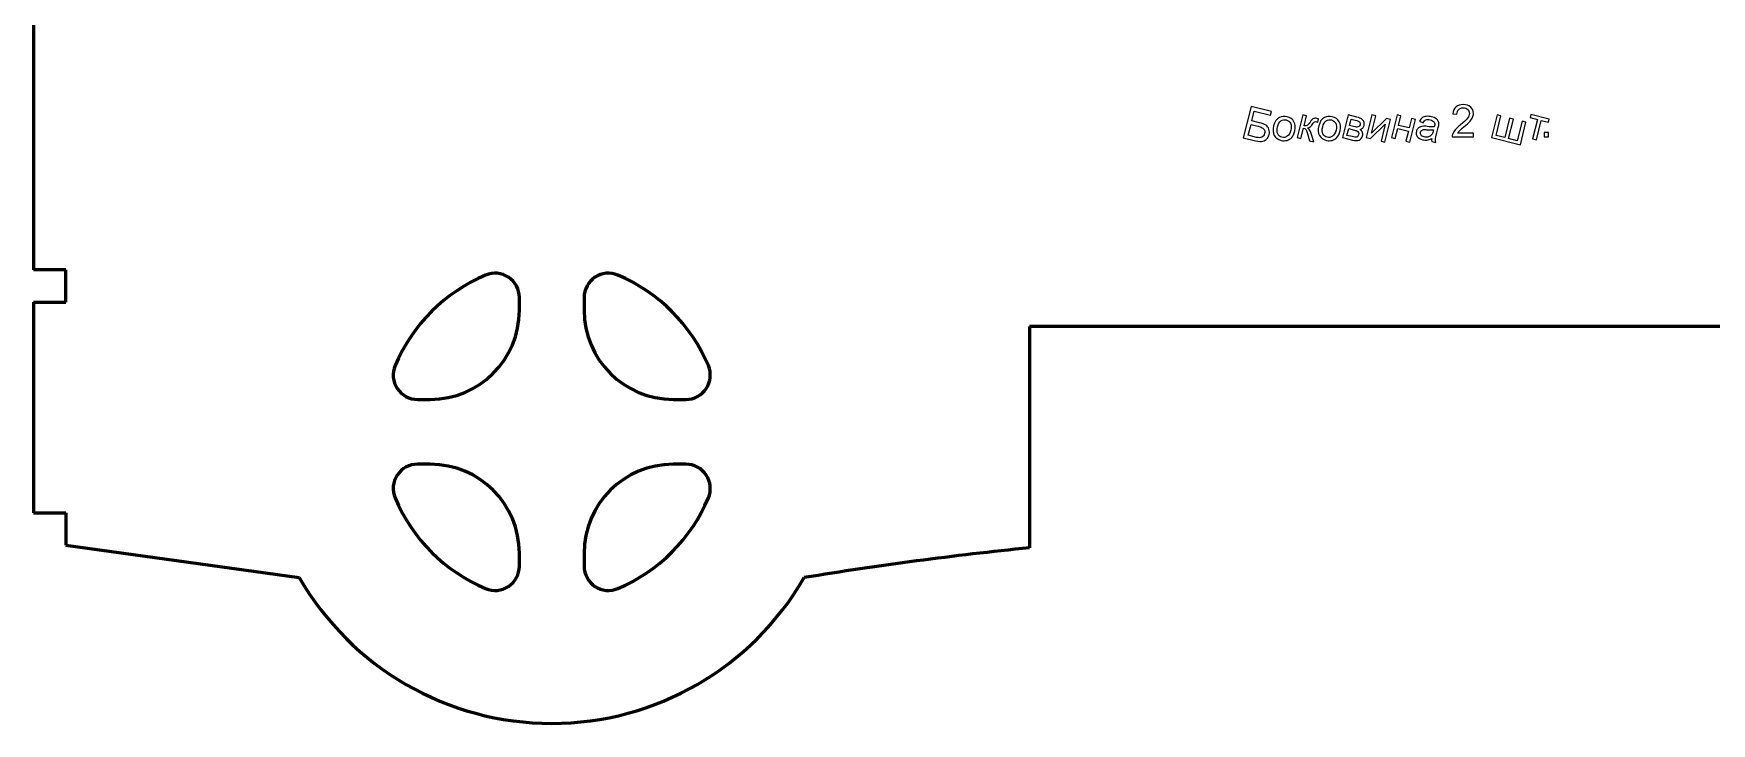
# Model space of a CAD drawing. Header units: centimetres. Extents: x 259 to 610, y 357 to 1252.
# Drawn here: x 263.5 to 367.1, y 851.5 to 894.1 of the extents above; entities that cross this region are included whole.
import ezdxf

# ---------------------------------------------------------------- set-up
doc = ezdxf.new("R2010")
doc.units = ezdxf.units.CM
doc.header["$MEASUREMENT"] = 0
doc.layers.add('layer 1', color=7, linetype='Continuous')

msp = doc.modelspace()

# ---------------------------------------------------------------- linework, layer by layer
at = {"layer": 'layer 1', "color": 5, "lineweight": 60}
for points in [[(263.49507, 909.50159), (263.49507, 909.50159), (263.49507, 879.50159), (263.49507, 879.50159)], [(265.49507, 879.50159), (265.49507, 879.50159), (263.49507, 879.50159), (263.49507, 879.50159)], [(265.49507, 877.50159), (265.49507, 877.50159), (265.49507, 879.50159), (265.49507, 879.50159)], [(291.41173, 879.17508), (288.89123, 878.11113), (286.88552, 876.10543), (285.82158, 873.58492)], [(305.16856, 873.58492), (304.10461, 876.10543), (302.09891, 878.11113), (299.5784, 879.17508)], [(293.49507, 877.00159), (293.49507, 877.00159), (293.49507, 877.79317), (293.49507, 877.79317)], [(297.49507, 877.79315), (297.49507, 877.79315), (297.49507, 877.00158), (297.49507, 877.00158)], [(263.49507, 877.50159), (263.49507, 877.50159), (263.49507, 864.50159), (263.49507, 864.50159)], [(263.49507, 877.50159), (263.49507, 877.50159), (265.49507, 877.50159), (265.49507, 877.50159)], [(287.99508, 871.50159), (291.03263, 871.5016), (293.49505, 873.96401), (293.49507, 877.00156)], [(297.49507, 877.00158), (297.49507, 873.96402), (299.9575, 871.50159), (302.99507, 871.50159)], [(324.99507, 876.00159), (324.99507, 876.00159), (324.99507, 862.33953), (324.99507, 862.33953)], [(367.99506, 876.00159), (367.99506, 876.00159), (324.99507, 876.00159), (324.99507, 876.00159)], [(287.2035, 871.50159), (287.2035, 871.50159), (287.99508, 871.50159), (287.99508, 871.50159)], [(302.99507, 871.50159), (302.99507, 871.50159), (303.78664, 871.50159), (303.78664, 871.50159)], [(287.99507, 867.50159), (287.99507, 867.50159), (287.20349, 867.50159), (287.20349, 867.50159)], [(293.49507, 862.0016), (293.49506, 865.03916), (291.03263, 867.50159), (287.99507, 867.50159)], [(302.99506, 867.50159), (299.95749, 867.50158), (297.49507, 865.03915), (297.49507, 862.00159)], [(303.78663, 867.50159), (303.78663, 867.50159), (302.99506, 867.50159), (302.99506, 867.50159)], [(285.82158, 865.41826), (286.88552, 862.89775), (288.89123, 860.89205), (291.41173, 859.8281)], [(299.5784, 859.8281), (302.09891, 860.89205), (304.10461, 862.89775), (305.16856, 865.41826)], [(263.49507, 864.50159), (263.49507, 864.50159), (265.49507, 864.50159), (265.49507, 864.50159)], [(265.49507, 864.50159), (265.49507, 864.50159), (265.49507, 862.50159), (265.49507, 862.50159)], [(265.49507, 862.50159), (265.49507, 862.50159), (279.90661, 860.50159), (279.90661, 860.50159)], [(324.99507, 862.33953), (320.3399, 861.87167), (315.70047, 861.25873), (311.08352, 860.50159)], [(293.49507, 861.21003), (293.49507, 861.21003), (293.49507, 862.0016), (293.49507, 862.0016)], [(297.49507, 862.00159), (297.49507, 862.00159), (297.49507, 861.21001), (297.49507, 861.21001)]]:
    msp.add_open_spline(points, degree=3, dxfattribs=at)
at = {"layer": 'layer 1'}
for points, knots in [([(338.68393, 889.58148), (338.68393, 889.58148), (339.93531, 889.26944), (339.93531, 889.26944), (339.93531, 889.26944), (339.93531, 889.26944), (339.87837, 889.04166), (339.87837, 889.04166), (339.87837, 889.04166), (339.87837, 889.04166), (338.88254, 889.29027), (338.88254, 889.29027), (338.88254, 889.29027), (338.88254, 889.29027), (338.73439, 888.69536), (338.73439, 888.69536), (338.73439, 888.69536), (338.73439, 888.69536), (339.19457, 888.58055), (339.19457, 888.58055), (339.19457, 888.58055), (339.36494, 888.53842), (339.49596, 888.48842), (339.58855, 888.43055), (339.58855, 888.43055), (339.68068, 888.37314), (339.74596, 888.29212), (339.78439, 888.18703), (339.78439, 888.18703), (339.82235, 888.08194), (339.82652, 887.9699), (339.79688, 887.85045), (339.79688, 887.85045), (339.77235, 887.75323), (339.72791, 887.66759), (339.66355, 887.59397), (339.66355, 887.59397), (339.5992, 887.5199), (339.51726, 887.46712), (339.41772, 887.43518), (339.41772, 887.43518), (339.31864, 887.40277), (339.16541, 887.41296), (338.95846, 887.46435), (338.95846, 887.46435), (338.95846, 887.46435), (338.20337, 887.65277), (338.20337, 887.65277), (338.20337, 887.65277), (338.20337, 887.65277), (338.68393, 889.58148), (338.68393, 889.58148)], [0, 0, 0, 0, 0.071428571, 0.071428571, 0.071428571, 0.071428571, 0.142857143, 0.142857143, 0.142857143, 0.142857143, 0.214285714, 0.214285714, 0.214285714, 0.214285714, 0.285714286, 0.285714286, 0.285714286, 0.285714286, 0.357142857, 0.357142857, 0.357142857, 0.357142857, 0.428571429, 0.428571429, 0.428571429, 0.428571429, 0.5, 0.5, 0.5, 0.5, 0.571428571, 0.571428571, 0.571428571, 0.571428571, 0.642857143, 0.642857143, 0.642857143, 0.642857143, 0.714285714, 0.714285714, 0.714285714, 0.714285714, 0.785714286, 0.785714286, 0.785714286, 0.785714286, 0.857142857, 0.857142857, 0.857142857, 0.857142857, 1, 1, 1, 1]), ([(341.87606, 889.06064), (341.87606, 889.06064), (342.1131, 889.00185), (342.1131, 889.00185), (342.1131, 889.00185), (342.1131, 889.00185), (341.96264, 888.39768), (341.96264, 888.39768), (341.96264, 888.39768), (342.03763, 888.37869), (342.09411, 888.38008), (342.13161, 888.40138), (342.13161, 888.40138), (342.16911, 888.42314), (342.23486, 888.49628), (342.32838, 888.62083), (342.32838, 888.62083), (342.40244, 888.7199), (342.458, 888.78333), (342.49597, 888.81111), (342.49597, 888.81111), (342.53347, 888.83888), (342.57282, 888.85417), (342.61356, 888.85741), (342.61356, 888.85741), (342.6543, 888.86018), (342.71634, 888.85138), (342.79967, 888.83055), (342.79967, 888.83055), (342.79967, 888.83055), (342.84735, 888.81851), (342.84735, 888.81851), (342.84735, 888.81851), (342.84735, 888.81851), (342.79828, 888.62267), (342.79828, 888.62267), (342.79828, 888.62267), (342.79828, 888.62267), (342.733, 888.64027), (342.733, 888.64027), (342.733, 888.64027), (342.6705, 888.65601), (342.62837, 888.65647), (342.60615, 888.64259), (342.60615, 888.64259), (342.583, 888.62777), (342.54041, 888.57731), (342.47883, 888.4912), (342.47883, 888.4912), (342.42051, 888.40879), (342.3719, 888.35416), (342.333, 888.32638), (342.333, 888.32638), (342.29458, 888.2986), (342.24041, 888.27823), (342.17096, 888.26481), (342.17096, 888.26481), (342.26587, 888.21203), (342.34226, 888.09259), (342.40013, 887.90554), (342.40013, 887.90554), (342.40013, 887.90554), (342.55152, 887.40833), (342.55152, 887.40833), (342.55152, 887.40833), (342.55152, 887.40833), (342.29087, 887.47314), (342.29087, 887.47314), (342.29087, 887.47314), (342.29087, 887.47314), (342.14643, 887.96897), (342.14643, 887.96897), (342.14643, 887.96897), (342.11633, 888.06898), (342.08532, 888.13749), (342.05338, 888.17453), (342.05338, 888.17453), (342.02189, 888.21157), (341.9793, 888.23703), (341.92559, 888.25046), (341.92559, 888.25046), (341.92559, 888.25046), (341.76448, 887.60462), (341.76448, 887.60462), (341.76448, 887.60462), (341.76448, 887.60462), (341.52791, 887.66342), (341.52791, 887.66342), (341.52791, 887.66342), (341.52791, 887.66342), (341.87606, 889.06064), (341.87606, 889.06064)], [0, 0, 0, 0, 0.041666667, 0.041666667, 0.041666667, 0.041666667, 0.083333333, 0.083333333, 0.083333333, 0.083333333, 0.125, 0.125, 0.125, 0.125, 0.166666667, 0.166666667, 0.166666667, 0.166666667, 0.208333333, 0.208333333, 0.208333333, 0.208333333, 0.25, 0.25, 0.25, 0.25, 0.291666667, 0.291666667, 0.291666667, 0.291666667, 0.333333333, 0.333333333, 0.333333333, 0.333333333, 0.375, 0.375, 0.375, 0.375, 0.416666667, 0.416666667, 0.416666667, 0.416666667, 0.458333333, 0.458333333, 0.458333333, 0.458333333, 0.5, 0.5, 0.5, 0.5, 0.541666667, 0.541666667, 0.541666667, 0.541666667, 0.583333333, 0.583333333, 0.583333333, 0.583333333, 0.625, 0.625, 0.625, 0.625, 0.666666667, 0.666666667, 0.666666667, 0.666666667, 0.708333333, 0.708333333, 0.708333333, 0.708333333, 0.75, 0.75, 0.75, 0.75, 0.791666667, 0.791666667, 0.791666667, 0.791666667, 0.833333333, 0.833333333, 0.833333333, 0.833333333, 0.875, 0.875, 0.875, 0.875, 0.916666667, 0.916666667, 0.916666667, 0.916666667, 1, 1, 1, 1]), ([(344.67004, 889.06018), (344.67004, 889.06018), (345.21588, 888.92407), (345.21588, 888.92407), (345.21588, 888.92407), (345.35014, 888.89027), (345.44736, 888.85417), (345.50709, 888.81573), (345.50709, 888.81573), (345.5668, 888.77684), (345.61264, 888.72221), (345.64458, 888.65092), (345.64458, 888.65092), (345.67653, 888.57916), (345.68254, 888.50184), (345.66171, 888.41851), (345.66171, 888.41851), (345.64505, 888.35185), (345.61681, 888.29722), (345.57652, 888.25462), (345.57652, 888.25462), (345.53671, 888.21204), (345.48486, 888.18101), (345.42144, 888.16156), (345.42144, 888.16156), (345.48162, 888.12314), (345.52606, 888.06851), (345.55431, 887.99768), (345.55431, 887.99768), (345.58301, 887.92684), (345.58671, 887.85), (345.56634, 887.76759), (345.56634, 887.76759), (345.52467, 887.63703), (345.45291, 887.55092), (345.3506, 887.50833), (345.3506, 887.50833), (345.24875, 887.46573), (345.11588, 887.46481), (344.95199, 887.50555), (344.95199, 887.50555), (344.95199, 887.50555), (344.3219, 887.66295), (344.3219, 887.66295), (344.3219, 887.66295), (344.3219, 887.66295), (344.67004, 889.06018), (344.67004, 889.06018)], [0, 0, 0, 0, 0.076923077, 0.076923077, 0.076923077, 0.076923077, 0.153846154, 0.153846154, 0.153846154, 0.153846154, 0.230769231, 0.230769231, 0.230769231, 0.230769231, 0.307692308, 0.307692308, 0.307692308, 0.307692308, 0.384615385, 0.384615385, 0.384615385, 0.384615385, 0.461538462, 0.461538462, 0.461538462, 0.461538462, 0.538461538, 0.538461538, 0.538461538, 0.538461538, 0.615384615, 0.615384615, 0.615384615, 0.615384615, 0.692307692, 0.692307692, 0.692307692, 0.692307692, 0.769230769, 0.769230769, 0.769230769, 0.769230769, 0.846153846, 0.846153846, 0.846153846, 0.846153846, 1, 1, 1, 1]), ([(346.14459, 889.06018), (346.14459, 889.06018), (346.38163, 889.00138), (346.38163, 889.00138), (346.38163, 889.00138), (346.38163, 889.00138), (346.11589, 887.93564), (346.11589, 887.93564), (346.11589, 887.93564), (346.11589, 887.93564), (347.03811, 888.83749), (347.03811, 888.83749), (347.03811, 888.83749), (347.03811, 888.83749), (347.2932, 888.77407), (347.2932, 888.77407), (347.2932, 888.77407), (347.2932, 888.77407), (346.94505, 887.37685), (346.94505, 887.37685), (346.94505, 887.37685), (346.94505, 887.37685), (346.70801, 887.43564), (346.70801, 887.43564), (346.70801, 887.43564), (346.70801, 887.43564), (346.9719, 888.4949), (346.9719, 888.4949), (346.9719, 888.4949), (346.9719, 888.4949), (346.05153, 887.59952), (346.05153, 887.59952), (346.05153, 887.59952), (346.05153, 887.59952), (345.79644, 887.66295), (345.79644, 887.66295), (345.79644, 887.66295), (345.79644, 887.66295), (346.14459, 889.06018), (346.14459, 889.06018)], [0, 0, 0, 0, 0.090909091, 0.090909091, 0.090909091, 0.090909091, 0.181818182, 0.181818182, 0.181818182, 0.181818182, 0.272727273, 0.272727273, 0.272727273, 0.272727273, 0.363636364, 0.363636364, 0.363636364, 0.363636364, 0.454545455, 0.454545455, 0.454545455, 0.454545455, 0.545454545, 0.545454545, 0.545454545, 0.545454545, 0.636363636, 0.636363636, 0.636363636, 0.636363636, 0.727272727, 0.727272727, 0.727272727, 0.727272727, 0.818181818, 0.818181818, 0.818181818, 0.818181818, 1, 1, 1, 1]), ([(347.69782, 889.06018), (347.69782, 889.06018), (347.9344, 889.00092), (347.9344, 889.00092), (347.9344, 889.00092), (347.9344, 889.00092), (347.78949, 888.41943), (347.78949, 888.41943), (347.78949, 888.41943), (347.78949, 888.41943), (348.44598, 888.25555), (348.44598, 888.25555), (348.44598, 888.25555), (348.44598, 888.25555), (348.59135, 888.8375), (348.59135, 888.8375), (348.59135, 888.8375), (348.59135, 888.8375), (348.82792, 888.77823), (348.82792, 888.77823), (348.82792, 888.77823), (348.82792, 888.77823), (348.47977, 887.38101), (348.47977, 887.38101), (348.47977, 887.38101), (348.47977, 887.38101), (348.24273, 887.43981), (348.24273, 887.43981), (348.24273, 887.43981), (348.24273, 887.43981), (348.39736, 888.05971), (348.39736, 888.05971), (348.39736, 888.05971), (348.39736, 888.05971), (347.74088, 888.22361), (347.74088, 888.22361), (347.74088, 888.22361), (347.74088, 888.22361), (347.58625, 887.60369), (347.58625, 887.60369), (347.58625, 887.60369), (347.58625, 887.60369), (347.34968, 887.66295), (347.34968, 887.66295), (347.34968, 887.66295), (347.34968, 887.66295), (347.69782, 889.06018), (347.69782, 889.06018)], [0, 0, 0, 0, 0.076923077, 0.076923077, 0.076923077, 0.076923077, 0.153846154, 0.153846154, 0.153846154, 0.153846154, 0.230769231, 0.230769231, 0.230769231, 0.230769231, 0.307692308, 0.307692308, 0.307692308, 0.307692308, 0.384615385, 0.384615385, 0.384615385, 0.384615385, 0.461538462, 0.461538462, 0.461538462, 0.461538462, 0.538461538, 0.538461538, 0.538461538, 0.538461538, 0.615384615, 0.615384615, 0.615384615, 0.615384615, 0.692307692, 0.692307692, 0.692307692, 0.692307692, 0.769230769, 0.769230769, 0.769230769, 0.769230769, 0.846153846, 0.846153846, 0.846153846, 0.846153846, 1, 1, 1, 1]), ([(352.4182, 887.94073), (352.4182, 887.94073), (352.4182, 887.7074), (352.4182, 887.7074), (352.4182, 887.7074), (352.4182, 887.7074), (351.10154, 887.7074), (351.10154, 887.7074), (351.10154, 887.7074), (351.09968, 887.7662), (351.10941, 887.82268), (351.13024, 887.87731), (351.13024, 887.87731), (351.16404, 887.96666), (351.2182, 888.05509), (351.29274, 888.14166), (351.29274, 888.14166), (351.36728, 888.22823), (351.47376, 888.32823), (351.61218, 888.44166), (351.61218, 888.44166), (351.82746, 888.61897), (351.97376, 888.75925), (352.05015, 888.86296), (352.05015, 888.86296), (352.127, 888.96666), (352.16543, 889.06481), (352.16543, 889.1574), (352.16543, 889.1574), (352.16543, 889.25416), (352.1307, 889.33564), (352.06126, 889.40231), (352.06126, 889.40231), (351.99181, 889.46851), (351.90107, 889.50185), (351.7895, 889.50185), (351.7895, 889.50185), (351.67144, 889.50185), (351.577, 889.46666), (351.50617, 889.39629), (351.50617, 889.39629), (351.43533, 889.32638), (351.39968, 889.22916), (351.39876, 889.10462), (351.39876, 889.10462), (351.39876, 889.10462), (351.14876, 889.12962), (351.14876, 889.12962), (351.14876, 889.12962), (351.16589, 889.31666), (351.2307, 889.45925), (351.34274, 889.5574), (351.34274, 889.5574), (351.45524, 889.65555), (351.6057, 889.70462), (351.79505, 889.70462), (351.79505, 889.70462), (351.9858, 889.70462), (352.13718, 889.65185), (352.2483, 889.54583), (352.2483, 889.54583), (352.35987, 889.43981), (352.41543, 889.30833), (352.41543, 889.15185), (352.41543, 889.15185), (352.41543, 889.07222), (352.39922, 888.99398), (352.36635, 888.91712), (352.36635, 888.91712), (352.33394, 888.83981), (352.27978, 888.75879), (352.20431, 888.6736), (352.20431, 888.6736), (352.12839, 888.58888), (352.00293, 888.47175), (351.82793, 888.3236), (351.82793, 888.3236), (351.68117, 888.20046), (351.58672, 888.11712), (351.54505, 888.07314), (351.54505, 888.07314), (351.50339, 888.02916), (351.46913, 887.98518), (351.44181, 887.94073), (351.44181, 887.94073), (351.44181, 887.94073), (352.4182, 887.94073), (352.4182, 887.94073)], [0, 0, 0, 0, 0.043478261, 0.043478261, 0.043478261, 0.043478261, 0.086956522, 0.086956522, 0.086956522, 0.086956522, 0.130434783, 0.130434783, 0.130434783, 0.130434783, 0.173913043, 0.173913043, 0.173913043, 0.173913043, 0.217391304, 0.217391304, 0.217391304, 0.217391304, 0.260869565, 0.260869565, 0.260869565, 0.260869565, 0.304347826, 0.304347826, 0.304347826, 0.304347826, 0.347826087, 0.347826087, 0.347826087, 0.347826087, 0.391304348, 0.391304348, 0.391304348, 0.391304348, 0.434782609, 0.434782609, 0.434782609, 0.434782609, 0.47826087, 0.47826087, 0.47826087, 0.47826087, 0.52173913, 0.52173913, 0.52173913, 0.52173913, 0.565217391, 0.565217391, 0.565217391, 0.565217391, 0.608695652, 0.608695652, 0.608695652, 0.608695652, 0.652173913, 0.652173913, 0.652173913, 0.652173913, 0.695652174, 0.695652174, 0.695652174, 0.695652174, 0.739130435, 0.739130435, 0.739130435, 0.739130435, 0.782608696, 0.782608696, 0.782608696, 0.782608696, 0.826086957, 0.826086957, 0.826086957, 0.826086957, 0.869565217, 0.869565217, 0.869565217, 0.869565217, 0.913043478, 0.913043478, 0.913043478, 0.913043478, 1, 1, 1, 1]), ([(353.87145, 889.05833), (353.87145, 889.05833), (354.10848, 888.99953), (354.10848, 888.99953), (354.10848, 888.99953), (354.10848, 888.99953), (353.80894, 887.79814), (353.80894, 887.79814), (353.80894, 887.79814), (353.80894, 887.79814), (354.3483, 887.66342), (354.3483, 887.66342), (354.3483, 887.66342), (354.3483, 887.66342), (354.64784, 888.86481), (354.64784, 888.86481), (354.64784, 888.86481), (354.64784, 888.86481), (354.88441, 888.80601), (354.88441, 888.80601), (354.88441, 888.80601), (354.88441, 888.80601), (354.58487, 887.60463), (354.58487, 887.60463), (354.58487, 887.60463), (354.58487, 887.60463), (355.12561, 887.4699), (355.12561, 887.4699), (355.12561, 887.4699), (355.12561, 887.4699), (355.42515, 888.67083), (355.42515, 888.67083), (355.42515, 888.67083), (355.42515, 888.67083), (355.6608, 888.61249), (355.6608, 888.61249), (355.6608, 888.61249), (355.6608, 888.61249), (355.31265, 887.21481), (355.31265, 887.21481), (355.31265, 887.21481), (355.31265, 887.21481), (353.52329, 887.6611), (353.52329, 887.6611), (353.52329, 887.6611), (353.52329, 887.6611), (353.87145, 889.05833), (353.87145, 889.05833)], [0, 0, 0, 0, 0.076923077, 0.076923077, 0.076923077, 0.076923077, 0.153846154, 0.153846154, 0.153846154, 0.153846154, 0.230769231, 0.230769231, 0.230769231, 0.230769231, 0.307692308, 0.307692308, 0.307692308, 0.307692308, 0.384615385, 0.384615385, 0.384615385, 0.384615385, 0.461538462, 0.461538462, 0.461538462, 0.461538462, 0.538461538, 0.538461538, 0.538461538, 0.538461538, 0.615384615, 0.615384615, 0.615384615, 0.615384615, 0.692307692, 0.692307692, 0.692307692, 0.692307692, 0.769230769, 0.769230769, 0.769230769, 0.769230769, 0.846153846, 0.846153846, 0.846153846, 0.846153846, 1, 1, 1, 1]), ([(355.96404, 889.09212), (355.96404, 889.09212), (357.09968, 888.80925), (357.09968, 888.80925), (357.09968, 888.80925), (357.09968, 888.80925), (357.05062, 888.61295), (357.05062, 888.61295), (357.05062, 888.61295), (357.05062, 888.61295), (356.60061, 888.72499), (356.60061, 888.72499), (356.60061, 888.72499), (356.60061, 888.72499), (356.30154, 887.52406), (356.30154, 887.52406), (356.30154, 887.52406), (356.30154, 887.52406), (356.06589, 887.58286), (356.06589, 887.58286), (356.06589, 887.58286), (356.06589, 887.58286), (356.36543, 888.78379), (356.36543, 888.78379), (356.36543, 888.78379), (356.36543, 888.78379), (355.91543, 888.89629), (355.91543, 888.89629), (355.91543, 888.89629), (355.91543, 888.89629), (355.96404, 889.09212), (355.96404, 889.09212)], [0, 0, 0, 0, 0.111111111, 0.111111111, 0.111111111, 0.111111111, 0.222222222, 0.222222222, 0.222222222, 0.222222222, 0.333333333, 0.333333333, 0.333333333, 0.333333333, 0.444444444, 0.444444444, 0.444444444, 0.444444444, 0.555555556, 0.555555556, 0.555555556, 0.555555556, 0.666666667, 0.666666667, 0.666666667, 0.666666667, 0.777777778, 0.777777778, 0.777777778, 0.777777778, 1, 1, 1, 1]), ([(338.51263, 887.80601), (338.51263, 887.80601), (339.02281, 887.6787), (339.02281, 887.6787), (339.02281, 887.6787), (339.16078, 887.64444), (339.27096, 887.64675), (339.35383, 887.68564), (339.35383, 887.68564), (339.4367, 887.72453), (339.49226, 887.80045), (339.52004, 887.91249), (339.52004, 887.91249), (339.53995, 887.99258), (339.5367, 888.06389), (339.51077, 888.12731), (339.51077, 888.12731), (339.48485, 888.19074), (339.43855, 888.23981), (339.37281, 888.27499), (339.37281, 888.27499), (339.30707, 888.31017), (339.18948, 888.34861), (339.0205, 888.39074), (339.0205, 888.39074), (339.0205, 888.39074), (338.67929, 888.47592), (338.67929, 888.47592), (338.67929, 888.47592), (338.67929, 888.47592), (338.51263, 887.80601), (338.51263, 887.80601)], [0, 0, 0, 0, 0.111111111, 0.111111111, 0.111111111, 0.111111111, 0.222222222, 0.222222222, 0.222222222, 0.222222222, 0.333333333, 0.333333333, 0.333333333, 0.333333333, 0.444444444, 0.444444444, 0.444444444, 0.444444444, 0.555555556, 0.555555556, 0.555555556, 0.555555556, 0.666666667, 0.666666667, 0.666666667, 0.666666667, 0.777777778, 0.777777778, 0.777777778, 0.777777778, 1, 1, 1, 1]), ([(340.07004, 888.38379), (340.13485, 888.64259), (340.2543, 888.8162), (340.42929, 888.90462), (340.42929, 888.90462), (340.57513, 888.97824), (340.73485, 888.99351), (340.90753, 888.95046), (340.90753, 888.95046), (341.09967, 888.90277), (341.24087, 888.80046), (341.33161, 888.64443), (341.33161, 888.64443), (341.42188, 888.48796), (341.43948, 888.29907), (341.38439, 888.07684), (341.38439, 888.07684), (341.33948, 887.89721), (341.27698, 887.76249), (341.19735, 887.67314), (341.19735, 887.67314), (341.11772, 887.58333), (341.01957, 887.52268), (340.90198, 887.49166), (340.90198, 887.49166), (340.78485, 887.46018), (340.66541, 887.45971), (340.54318, 887.49027), (340.54318, 887.49027), (340.34782, 887.53888), (340.20523, 887.6412), (340.11587, 887.79675), (340.11587, 887.79675), (340.02652, 887.95184), (340.01124, 888.14767), (340.07004, 888.38379)], [0, 0, 0, 0, 0.1, 0.1, 0.1, 0.1, 0.2, 0.2, 0.2, 0.2, 0.3, 0.3, 0.3, 0.3, 0.4, 0.4, 0.4, 0.4, 0.5, 0.5, 0.5, 0.5, 0.6, 0.6, 0.6, 0.6, 0.7, 0.7, 0.7, 0.7, 0.8, 0.8, 0.8, 0.8, 1, 1, 1, 1]), ([(340.31356, 888.32314), (340.26912, 888.14398), (340.27467, 888.00045), (340.33069, 887.89212), (340.33069, 887.89212), (340.38624, 887.78333), (340.47374, 887.71434), (340.59179, 887.68471), (340.59179, 887.68471), (340.70939, 887.65555), (340.81865, 887.67592), (340.91865, 887.74583), (340.91865, 887.74583), (341.01912, 887.81574), (341.09226, 887.94259), (341.13809, 888.12592), (341.13809, 888.12592), (341.18114, 888.2986), (341.17421, 888.43934), (341.11818, 888.54815), (341.11818, 888.54815), (341.0617, 888.65648), (340.97513, 888.72546), (340.85846, 888.75462), (340.85846, 888.75462), (340.74041, 888.78425), (340.63115, 888.76434), (340.53069, 888.6949), (340.53069, 888.6949), (340.43069, 888.62592), (340.35847, 888.50184), (340.31356, 888.32314)], [0, 0, 0, 0, 0.111111111, 0.111111111, 0.111111111, 0.111111111, 0.222222222, 0.222222222, 0.222222222, 0.222222222, 0.333333333, 0.333333333, 0.333333333, 0.333333333, 0.444444444, 0.444444444, 0.444444444, 0.444444444, 0.555555556, 0.555555556, 0.555555556, 0.555555556, 0.666666667, 0.666666667, 0.666666667, 0.666666667, 0.777777778, 0.777777778, 0.777777778, 0.777777778, 1, 1, 1, 1]), ([(342.86125, 888.38379), (342.92606, 888.64259), (343.04551, 888.8162), (343.2205, 888.90462), (343.2205, 888.90462), (343.36634, 888.97824), (343.52606, 888.99351), (343.69874, 888.95046), (343.69874, 888.95046), (343.89088, 888.90277), (344.03208, 888.80046), (344.12282, 888.64443), (344.12282, 888.64443), (344.21309, 888.48796), (344.23069, 888.29907), (344.1756, 888.07684), (344.1756, 888.07684), (344.13069, 887.89721), (344.06819, 887.76249), (343.98856, 887.67314), (343.98856, 887.67314), (343.90893, 887.58333), (343.81078, 887.52268), (343.69319, 887.49166), (343.69319, 887.49166), (343.57606, 887.46018), (343.45662, 887.45971), (343.33439, 887.49027), (343.33439, 887.49027), (343.13903, 887.53888), (342.99644, 887.6412), (342.90708, 887.79675), (342.90708, 887.79675), (342.81773, 887.95184), (342.80245, 888.14767), (342.86125, 888.38379)], [0, 0, 0, 0, 0.1, 0.1, 0.1, 0.1, 0.2, 0.2, 0.2, 0.2, 0.3, 0.3, 0.3, 0.3, 0.4, 0.4, 0.4, 0.4, 0.5, 0.5, 0.5, 0.5, 0.6, 0.6, 0.6, 0.6, 0.7, 0.7, 0.7, 0.7, 0.8, 0.8, 0.8, 0.8, 1, 1, 1, 1]), ([(343.10477, 888.32314), (343.06033, 888.14398), (343.06588, 888.00045), (343.1219, 887.89212), (343.1219, 887.89212), (343.17745, 887.78333), (343.26495, 887.71434), (343.383, 887.68471), (343.383, 887.68471), (343.5006, 887.65555), (343.60986, 887.67592), (343.70986, 887.74583), (343.70986, 887.74583), (343.81033, 887.81574), (343.88347, 887.94259), (343.9293, 888.12592), (343.9293, 888.12592), (343.97235, 888.2986), (343.96542, 888.43934), (343.90939, 888.54815), (343.90939, 888.54815), (343.85291, 888.65648), (343.76634, 888.72546), (343.64967, 888.75462), (343.64967, 888.75462), (343.53162, 888.78425), (343.42236, 888.76434), (343.3219, 888.6949), (343.3219, 888.6949), (343.2219, 888.62592), (343.14968, 888.50184), (343.10477, 888.32314)], [0, 0, 0, 0, 0.111111111, 0.111111111, 0.111111111, 0.111111111, 0.222222222, 0.222222222, 0.222222222, 0.222222222, 0.333333333, 0.333333333, 0.333333333, 0.333333333, 0.444444444, 0.444444444, 0.444444444, 0.444444444, 0.555555556, 0.555555556, 0.555555556, 0.555555556, 0.666666667, 0.666666667, 0.666666667, 0.666666667, 0.777777778, 0.777777778, 0.777777778, 0.777777778, 1, 1, 1, 1]), ([(344.60708, 887.7986), (344.60708, 887.7986), (344.91866, 887.72083), (344.91866, 887.72083), (344.91866, 887.72083), (345.05292, 887.68703), (345.14922, 887.67962), (345.20662, 887.6986), (345.20662, 887.6986), (345.26449, 887.71712), (345.30431, 887.76434), (345.32606, 887.84027), (345.32606, 887.84027), (345.33718, 887.88471), (345.33301, 887.92963), (345.31356, 887.97499), (345.31356, 887.97499), (345.29412, 888.02036), (345.26217, 888.05416), (345.2182, 888.07592), (345.2182, 888.07592), (345.17421, 888.09721), (345.10107, 888.12129), (344.99828, 888.14675), (344.99828, 888.14675), (344.99828, 888.14675), (344.71171, 888.21805), (344.71171, 888.21805), (344.71171, 888.21805), (344.71171, 888.21805), (344.60708, 887.7986), (344.60708, 887.7986)], [0, 0, 0, 0, 0.111111111, 0.111111111, 0.111111111, 0.111111111, 0.222222222, 0.222222222, 0.222222222, 0.222222222, 0.333333333, 0.333333333, 0.333333333, 0.333333333, 0.444444444, 0.444444444, 0.444444444, 0.444444444, 0.555555556, 0.555555556, 0.555555556, 0.555555556, 0.666666667, 0.666666667, 0.666666667, 0.666666667, 0.777777778, 0.777777778, 0.777777778, 0.777777778, 1, 1, 1, 1]), ([(344.76033, 888.41296), (344.76033, 888.41296), (345.01264, 888.35), (345.01264, 888.35), (345.01264, 888.35), (345.11356, 888.32453), (345.1844, 888.31249), (345.22468, 888.31388), (345.22468, 888.31388), (345.26495, 888.31481), (345.30384, 888.32777), (345.3418, 888.3523), (345.3418, 888.3523), (345.37977, 888.37685), (345.40431, 888.41156), (345.41541, 888.45647), (345.41541, 888.45647), (345.43348, 888.53009), (345.42051, 888.58795), (345.3756, 888.62963), (345.3756, 888.62963), (345.33023, 888.67175), (345.24459, 888.70833), (345.11866, 888.73981), (345.11866, 888.73981), (345.11866, 888.73981), (344.85801, 888.80508), (344.85801, 888.80508), (344.85801, 888.80508), (344.85801, 888.80508), (344.76033, 888.41296), (344.76033, 888.41296)], [0, 0, 0, 0, 0.111111111, 0.111111111, 0.111111111, 0.111111111, 0.222222222, 0.222222222, 0.222222222, 0.222222222, 0.333333333, 0.333333333, 0.333333333, 0.333333333, 0.444444444, 0.444444444, 0.444444444, 0.444444444, 0.555555556, 0.555555556, 0.555555556, 0.555555556, 0.666666667, 0.666666667, 0.666666667, 0.666666667, 0.777777778, 0.777777778, 0.777777778, 0.777777778, 1, 1, 1, 1]), ([(349.83672, 887.60832), (349.73024, 887.55554), (349.63302, 887.52407), (349.54413, 887.51342), (349.54413, 887.51342), (349.45524, 887.50277), (349.36449, 887.50925), (349.27144, 887.5324), (349.27144, 887.5324), (349.11774, 887.57083), (349.0094, 887.6375), (348.94552, 887.73333), (348.94552, 887.73333), (348.88162, 887.8287), (348.86449, 887.93472), (348.89366, 888.05138), (348.89366, 888.05138), (348.9108, 888.1199), (348.94181, 888.17869), (348.98718, 888.22731), (348.98718, 888.22731), (349.03208, 888.27592), (349.0844, 888.31156), (349.1432, 888.33286), (349.1432, 888.33286), (349.20199, 888.35463), (349.26542, 888.36619), (349.33301, 888.36805), (349.33301, 888.36805), (349.38255, 888.36897), (349.4557, 888.36295), (349.55246, 888.35138), (349.55246, 888.35138), (349.74921, 888.32638), (349.89691, 888.31851), (349.99505, 888.32731), (349.99505, 888.32731), (350.00385, 888.35972), (350.0094, 888.38008), (350.01172, 888.38888), (350.01172, 888.38888), (350.03579, 888.48564), (350.03024, 888.55925), (349.99551, 888.60971), (349.99551, 888.60971), (349.94829, 888.67823), (349.86495, 888.72731), (349.74598, 888.75693), (349.74598, 888.75693), (349.6344, 888.78471), (349.54737, 888.78611), (349.4844, 888.76018), (349.4844, 888.76018), (349.4219, 888.73425), (349.36542, 888.67499), (349.31496, 888.5824), (349.31496, 888.5824), (349.31496, 888.5824), (349.09134, 888.67129), (349.09134, 888.67129), (349.09134, 888.67129), (349.13718, 888.76527), (349.19181, 888.83703), (349.25524, 888.88564), (349.25524, 888.88564), (349.31866, 888.93471), (349.40014, 888.96435), (349.49968, 888.97453), (349.49968, 888.97453), (349.59876, 888.98471), (349.70894, 888.97453), (349.82885, 888.94443), (349.82885, 888.94443), (349.94829, 888.91481), (350.04181, 888.87685), (350.10894, 888.83009), (350.10894, 888.83009), (350.17653, 888.78333), (350.22283, 888.73425), (350.24736, 888.68333), (350.24736, 888.68333), (350.2719, 888.63194), (350.28301, 888.57222), (350.2807, 888.5037), (350.2807, 888.5037), (350.27838, 888.46111), (350.26449, 888.38749), (350.23811, 888.2824), (350.23811, 888.2824), (350.23811, 888.2824), (350.1594, 887.96666), (350.1594, 887.96666), (350.1594, 887.96666), (350.10431, 887.74628), (350.07468, 887.60602), (350.07052, 887.5449), (350.07052, 887.5449), (350.06589, 887.48425), (350.07191, 887.42315), (350.08857, 887.36249), (350.08857, 887.36249), (350.08857, 887.36249), (349.84089, 887.42407), (349.84089, 887.42407), (349.84089, 887.42407), (349.82885, 887.47916), (349.82746, 887.54073), (349.83672, 887.60832)], [0, 0, 0, 0, 0.035714286, 0.035714286, 0.035714286, 0.035714286, 0.071428571, 0.071428571, 0.071428571, 0.071428571, 0.107142857, 0.107142857, 0.107142857, 0.107142857, 0.142857143, 0.142857143, 0.142857143, 0.142857143, 0.178571429, 0.178571429, 0.178571429, 0.178571429, 0.214285714, 0.214285714, 0.214285714, 0.214285714, 0.25, 0.25, 0.25, 0.25, 0.285714286, 0.285714286, 0.285714286, 0.285714286, 0.321428571, 0.321428571, 0.321428571, 0.321428571, 0.357142857, 0.357142857, 0.357142857, 0.357142857, 0.392857143, 0.392857143, 0.392857143, 0.392857143, 0.428571429, 0.428571429, 0.428571429, 0.428571429, 0.464285714, 0.464285714, 0.464285714, 0.464285714, 0.5, 0.5, 0.5, 0.5, 0.535714286, 0.535714286, 0.535714286, 0.535714286, 0.571428571, 0.571428571, 0.571428571, 0.571428571, 0.607142857, 0.607142857, 0.607142857, 0.607142857, 0.642857143, 0.642857143, 0.642857143, 0.642857143, 0.678571429, 0.678571429, 0.678571429, 0.678571429, 0.714285714, 0.714285714, 0.714285714, 0.714285714, 0.75, 0.75, 0.75, 0.75, 0.785714286, 0.785714286, 0.785714286, 0.785714286, 0.821428571, 0.821428571, 0.821428571, 0.821428571, 0.857142857, 0.857142857, 0.857142857, 0.857142857, 0.892857143, 0.892857143, 0.892857143, 0.892857143, 0.928571429, 0.928571429, 0.928571429, 0.928571429, 1, 1, 1, 1]), ([(349.94875, 888.14212), (349.85384, 888.12823), (349.71773, 888.13055), (349.5395, 888.14907), (349.5395, 888.14907), (349.43904, 888.15926), (349.36588, 888.16064), (349.32144, 888.15324), (349.32144, 888.15324), (349.27653, 888.14583), (349.23903, 888.12778), (349.20848, 888.09953), (349.20848, 888.09953), (349.17839, 888.07129), (349.15801, 888.03657), (349.14783, 887.9949), (349.14783, 887.9949), (349.13209, 887.93194), (349.14273, 887.8736), (349.18024, 887.81944), (349.18024, 887.81944), (349.21728, 887.76527), (349.28209, 887.72684), (349.37421, 887.7037), (349.37421, 887.7037), (349.46542, 887.68101), (349.55153, 887.68101), (349.63255, 887.70323), (349.63255, 887.70323), (349.71357, 887.72545), (349.77931, 887.76666), (349.82977, 887.82777), (349.82977, 887.82777), (349.86866, 887.875), (349.90107, 887.95092), (349.92699, 888.05508), (349.92699, 888.05508), (349.92699, 888.05508), (349.94875, 888.14212), (349.94875, 888.14212)], [0, 0, 0, 0, 0.090909091, 0.090909091, 0.090909091, 0.090909091, 0.181818182, 0.181818182, 0.181818182, 0.181818182, 0.272727273, 0.272727273, 0.272727273, 0.272727273, 0.363636364, 0.363636364, 0.363636364, 0.363636364, 0.454545455, 0.454545455, 0.454545455, 0.454545455, 0.545454545, 0.545454545, 0.545454545, 0.545454545, 0.636363636, 0.636363636, 0.636363636, 0.636363636, 0.727272727, 0.727272727, 0.727272727, 0.727272727, 0.818181818, 0.818181818, 0.818181818, 0.818181818, 1, 1, 1, 1]), ([(356.78302, 887.7074), (356.78302, 887.7074), (356.78302, 887.98518), (356.78302, 887.98518), (356.78302, 887.98518), (356.78302, 887.98518), (357.0608, 887.98518), (357.0608, 887.98518), (357.0608, 887.98518), (357.0608, 887.98518), (357.0608, 887.7074), (357.0608, 887.7074), (357.0608, 887.7074), (357.0608, 887.7074), (356.78302, 887.7074), (356.78302, 887.7074)], [0, 0, 0, 0, 0.2, 0.2, 0.2, 0.2, 0.4, 0.4, 0.4, 0.4, 0.6, 0.6, 0.6, 0.6, 1, 1, 1, 1])]:
    msp.add_open_spline(points, degree=3, knots=knots, dxfattribs=at)
at = {"layer": 'layer 1', "color": 5, "lineweight": 60}
for points in [[(293.49507, 877.79317), (293.49506, 878.29593), (293.24318, 878.76525), (292.82422, 879.04316), (292.82422, 879.04316), (292.40525, 879.32106), (291.87492, 879.3706), (291.41173, 879.17508)], [(299.5784, 879.17508), (299.11521, 879.3706), (298.58488, 879.32106), (298.16591, 879.04315), (298.16591, 879.04315), (297.74694, 878.76524), (297.49507, 878.29591), (297.49507, 877.79315)], [(285.82158, 873.58492), (285.62606, 873.12174), (285.67559, 872.5914), (285.9535, 872.17243), (285.9535, 872.17243), (286.23142, 871.75347), (286.70074, 871.50159), (287.2035, 871.50159)], [(303.78664, 871.50159), (304.2894, 871.5016), (304.75872, 871.75347), (305.03663, 872.17244), (305.03663, 872.17244), (305.31454, 872.5914), (305.36407, 873.12173), (305.16856, 873.58492)], [(287.20349, 867.50159), (286.70073, 867.50158), (286.23141, 867.24971), (285.9535, 866.83074), (285.9535, 866.83074), (285.67559, 866.41177), (285.62606, 865.88144), (285.82158, 865.41826)], [(305.16856, 865.41826), (305.36407, 865.88144), (305.31454, 866.41178), (305.03663, 866.83074), (305.03663, 866.83074), (304.75872, 867.24971), (304.2894, 867.50159), (303.78664, 867.50159)], [(291.41173, 859.8281), (291.87492, 859.63258), (292.40525, 859.68212), (292.82422, 859.96003), (292.82422, 859.96003), (293.24319, 860.23794), (293.49506, 860.70726), (293.49507, 861.21002)], [(297.49507, 861.21001), (297.49507, 860.70725), (297.74695, 860.23793), (298.16592, 859.96002), (298.16592, 859.96002), (298.58488, 859.68212), (299.11522, 859.63258), (299.5784, 859.8281)], [(279.90661, 860.50159), (283.122, 854.93237), (289.06429, 851.50159), (295.49507, 851.50159), (295.49507, 851.50159), (301.92585, 851.50159), (307.86813, 854.93237), (311.08352, 860.50159)]]:
    msp.add_open_spline(points, degree=3, knots=[0, 0, 0, 0, 0.333333333, 0.333333333, 0.333333333, 0.333333333, 1, 1, 1, 1], dxfattribs=at)

doc.saveas('drawing.dxf')
